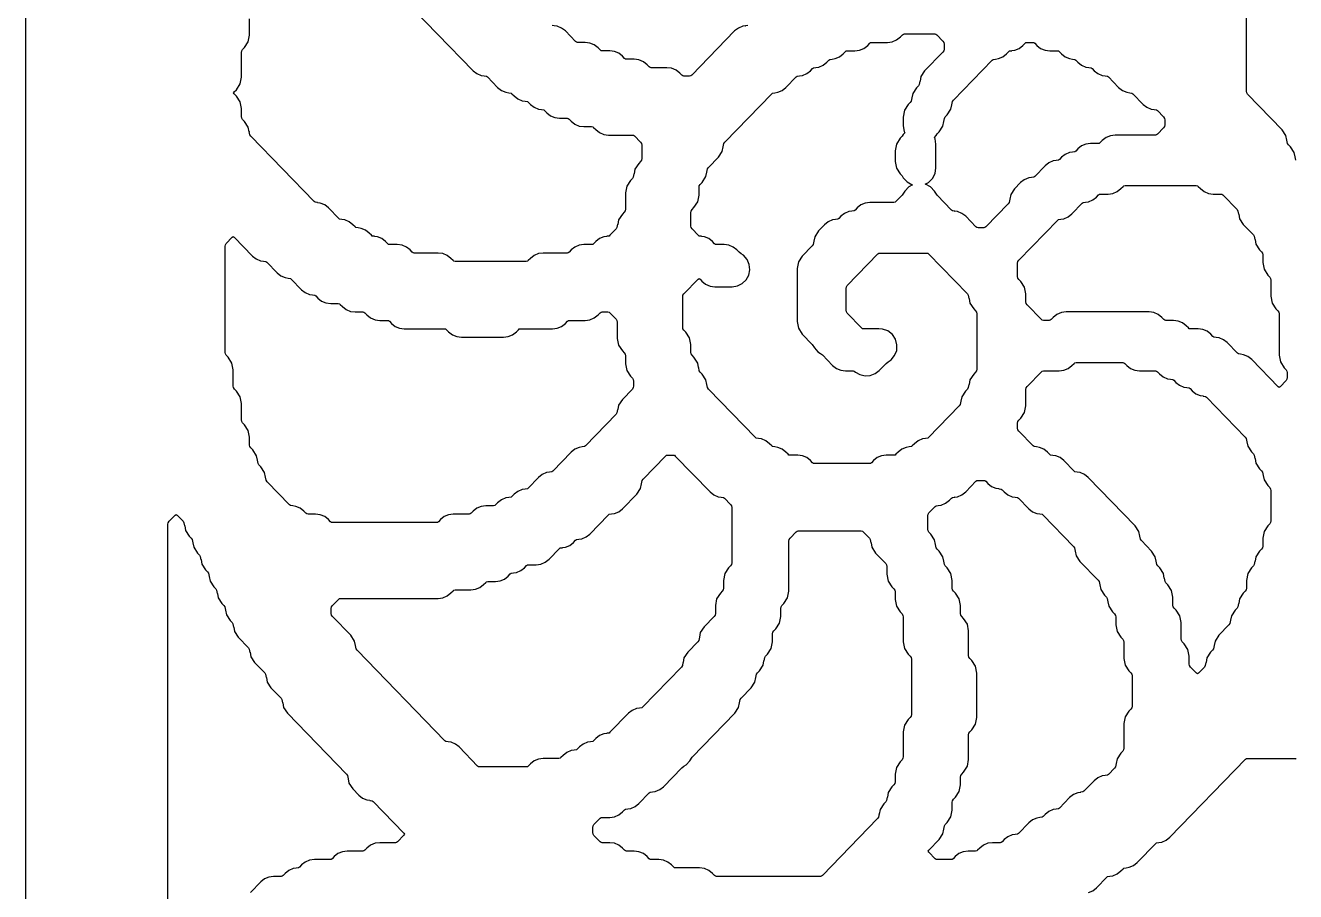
# Model space of a CAD drawing. Header units: millimetres. Extents: x 10 to 410, y 18 to 283.
# Drawn here: x 79 to 114.65, y 70.11 to 94.4 of the extents above; entities that cross this region are included whole.
import ezdxf

# ---------------------------------------------------------------- set-up
doc = ezdxf.new("R2010")
doc.units = ezdxf.units.MM
doc.layers.add('CUT', color=1, linetype='Continuous')

msp = doc.modelspace()

# ---------------------------------------------------------------- linework, layer by layer
at = {"layer": 'CUT'}
for points in [[(121.134, 21), (129.134, 21), (129.134, 24), (142.2679, 24), (142.2679, 144), (129.134, 144), (129.134, 147), (121.134, 147), (121.134, 144), (100.134, 144), (100.134, 147), (92.134, 147), (92.134, 144), (79, 144), (79, 24), (92.134, 24), (92.134, 21), (100.134, 21), (100.134, 24), (121.134, 24)], [(97.4476, 85.9386), (97.4476, 86.7871), (97.4564, 86.8319), (97.4813, 86.8701), (97.8784, 87.2792), (97.9063, 87.3), (97.9342, 87.2792), (97.9883, 87.2235), (98.0928, 87.1412), (98.2153, 87.0894), (98.3471, 87.0717), (98.8333, 87.0717), (98.9832, 87.0947), (99.1194, 87.1617), (99.2292, 87.2664), (99.3025, 87.3992), (99.3327, 87.5478), (99.3169, 87.6987), (99.2565, 87.8379), (99.1572, 87.9526), (99.086, 87.9965), (99.0297, 88.0408), (98.9709, 88.1014), (98.8664, 88.1837), (98.7439, 88.2355), (98.6121, 88.2532), (98.3983, 88.2532), (98.3667, 88.2574), (98.3417, 88.2771), (98.2829, 88.3377), (98.1784, 88.42), (98.0559, 88.4718), (97.9725, 88.483), (97.9728, 88.485), (97.9081, 88.4937), (97.883, 88.5134), (97.7106, 88.6911), (97.6857, 88.7293), (97.677, 88.774), (97.677, 89.15), (97.6857, 89.1948), (97.7106, 89.233), (97.7651, 89.2891), (97.8697, 89.4495), (97.9063, 89.6373), (97.9063, 89.8589), (97.915, 89.9036), (97.9399, 89.9418), (97.9944, 89.998), (98.099, 90.1583), (98.1236, 90.2846), (98.1264, 90.284), (98.1444, 90.3762), (98.1693, 90.4144), (98.4531, 90.7068), (98.5576, 90.8672), (98.5823, 90.9934), (98.585, 90.9929), (98.603, 91.0851), (98.6279, 91.1233), (99.947, 92.4824), (99.972, 92.5021), (100.0367, 92.5108), (100.0365, 92.5128), (100.1199, 92.524), (100.2424, 92.5758), (100.3469, 92.6581), (100.635, 92.9549), (100.66, 92.9747), (100.7247, 92.9833), (100.7244, 92.9854), (100.8079, 92.9966), (100.9304, 93.0484), (101.0349, 93.1307), (101.0936, 93.1912), (101.1187, 93.2109), (101.1834, 93.2196), (101.1831, 93.2217), (101.2665, 93.2329), (101.389, 93.2847), (101.4935, 93.367), (101.5523, 93.4275), (101.5773, 93.4472), (101.642, 93.4559), (101.6418, 93.458), (101.7252, 93.4692), (101.8477, 93.521), (101.9522, 93.6032), (102.0109, 93.6638), (102.036, 93.6835), (102.0676, 93.6878), (102.2813, 93.6878), (102.4132, 93.7055), (102.5356, 93.7573), (102.6401, 93.8395), (102.6989, 93.9001), (102.724, 93.9198), (102.7556, 93.9241), (103.1987, 93.9241), (103.3305, 93.9417), (103.453, 93.9936), (103.5575, 94.0758), (103.6162, 94.1364), (103.6413, 94.1561), (103.6729, 94.1603), (104.5234, 94.1603), (104.555, 94.1561), (104.5801, 94.1364), (104.7525, 93.9587), (104.7774, 93.9205), (104.7861, 93.8757), (104.7861, 93.7361), (104.7774, 93.6913), (104.7525, 93.6531), (104.2393, 93.1244), (104.1348, 92.964), (104.1102, 92.8378), (104.1074, 92.8383), (104.0894, 92.7462), (104.0645, 92.708), (104.01, 92.6518), (103.9055, 92.4915), (103.8808, 92.3652), (103.8781, 92.3658), (103.8601, 92.2736), (103.8352, 92.2354), (103.7807, 92.1792), (103.6761, 92.0189), (103.6395, 91.831), (103.6395, 91.5834), (103.6649, 91.4259), (103.6837, 91.3898), (103.638, 91.3395), (103.6058, 91.2902), (103.5514, 91.2341), (103.4468, 91.0737), (103.4102, 90.8859), (103.4102, 90.5825), (103.4468, 90.3946), (103.5514, 90.2343), (103.6058, 90.1781), (103.638, 90.1289), (103.7453, 90.0108), (103.8844, 89.9326), (103.9003, 89.9295), (103.7908, 89.8702), (103.6793, 89.7489), (103.6058, 89.6362), (103.4334, 89.4586), (103.4084, 89.4388), (103.3768, 89.4346), (102.7043, 89.4346), (102.5725, 89.4169), (102.45, 89.3651), (102.3455, 89.2828), (102.2868, 89.2223), (102.2617, 89.2026), (102.197, 89.1939), (102.1973, 89.1918), (102.1139, 89.1806), (101.9914, 89.1288), (101.8869, 89.0465), (101.8281, 88.986), (101.8031, 88.9663), (101.7384, 88.9576), (101.7386, 88.9555), (101.6552, 88.9443), (101.5327, 88.8925), (101.4282, 88.8103), (101.2581, 88.6349), (101.1535, 88.4746), (101.1289, 88.3483), (101.1261, 88.3489), (101.1081, 88.2567), (101.0832, 88.2185), (100.7994, 87.9261), (100.6949, 87.7657), (100.6582, 87.5778), (100.6582, 86.093), (100.6949, 85.9052), (100.7994, 85.7448), (101.0832, 85.4524), (101.148, 85.3531), (101.246, 85.2427), (101.314, 85.2011), (101.3695, 85.1575), (101.6576, 84.8606), (101.7621, 84.7784), (101.8845, 84.7265), (102.0164, 84.7089), (102.2301, 84.7089), (102.2617, 84.7046), (102.2962, 84.6775), (102.4231, 84.6048), (102.5656, 84.5719), (102.7114, 84.5817), (102.8483, 84.6332), (102.9643, 84.7221), (103.1576, 84.9212), (103.2119, 84.964), (103.2952, 85.0162), (103.3966, 85.1387), (103.4544, 85.2868), (103.4628, 85.4456), (103.4208, 85.599), (103.3329, 85.7315), (103.2077, 85.8297), (103.0581, 85.8836), (102.9515, 85.8864), (102.9515, 85.8903), (102.5262, 85.8903), (102.4946, 85.8945), (102.4696, 85.9143), (102.0678, 86.3282), (102.0429, 86.3664), (102.0342, 86.4112), (102.0342, 87.0234), (102.0429, 87.0682), (102.0678, 87.1064), (102.9282, 87.9929), (102.9533, 88.0126), (102.9849, 88.0169), (104.2941, 88.0169), (104.3257, 88.0126), (104.3507, 87.9929), (105.4405, 86.8701), (105.4654, 86.8319), (105.4834, 86.7397), (105.4861, 86.7403), (105.5107, 86.614), (105.6153, 86.4537), (105.6698, 86.3975), (105.6947, 86.3593), (105.7034, 86.3146), (105.7034, 84.7572), (105.6947, 84.7124), (105.6698, 84.6742), (105.6153, 84.6181), (105.5107, 84.4577), (105.4861, 84.3315), (105.4834, 84.332), (105.4654, 84.2398), (105.4405, 84.2016), (105.386, 84.1455), (105.2814, 83.9851), (105.2568, 83.8589), (105.254, 83.8594), (105.236, 83.7673), (105.2111, 83.7291), (104.3507, 82.8425), (104.3257, 82.8228), (104.261, 82.8141), (104.2612, 82.8121), (104.1778, 82.8009), (104.0553, 82.7491), (103.9508, 82.6668), (103.8921, 82.6062), (103.867, 82.5865), (103.8023, 82.5778), (103.8026, 82.5758), (103.7192, 82.5646), (103.5967, 82.5128), (103.4922, 82.4305), (103.4334, 82.37), (103.4084, 82.3502), (103.3768, 82.346), (103.163, 82.346), (103.0312, 82.3283), (102.9087, 82.2765), (102.8042, 82.1942), (102.7454, 82.1337), (102.7204, 82.1139), (102.6888, 82.1097), (101.1503, 82.1097), (101.1187, 82.1139), (101.0936, 82.1337), (101.0349, 82.1942), (100.9304, 82.2765), (100.8079, 82.3283), (100.6761, 82.346), (100.4623, 82.346), (100.4307, 82.3502), (100.4056, 82.37), (100.3469, 82.4305), (100.2424, 82.5128), (100.1199, 82.5646), (100.0365, 82.5758), (100.0367, 82.5778), (99.972, 82.5865), (99.947, 82.6062), (99.8882, 82.6668), (99.7837, 82.7491), (99.6612, 82.8009), (99.5778, 82.8121), (99.5781, 82.8141), (99.5134, 82.8228), (99.4883, 82.8425), (98.1693, 84.2016), (98.1444, 84.2398), (98.1264, 84.332), (98.1236, 84.3315), (98.099, 84.4577), (97.9944, 84.6181), (97.9399, 84.6742), (97.915, 84.7124), (97.897, 84.8046), (97.8943, 84.804), (97.8697, 84.9303), (97.7651, 85.0906), (97.7106, 85.1468), (97.6857, 85.185), (97.677, 85.2297), (97.677, 85.4513), (97.6403, 85.6392), (97.5358, 85.7995), (97.4813, 85.8556), (97.4564, 85.8938)], [(104.7495, 91.576), (104.7741, 91.7023), (104.7769, 91.7018), (104.7949, 91.7939), (104.8198, 91.8321), (104.8742, 91.8883), (104.9788, 92.0486), (105.0034, 92.1749), (105.0062, 92.1743), (105.0242, 92.2665), (105.0491, 92.3047), (106.1388, 93.4275), (106.1639, 93.4472), (106.2286, 93.4559), (106.2283, 93.458), (106.3117, 93.4692), (106.4342, 93.521), (106.5387, 93.6032), (106.5975, 93.6638), (106.6225, 93.6835), (106.6872, 93.6922), (106.687, 93.6943), (106.7704, 93.7055), (106.8929, 93.7573), (106.9974, 93.8395), (107.0561, 93.9001), (107.0812, 93.9198), (107.1128, 93.9241), (107.2753, 93.9241), (107.3069, 93.9198), (107.332, 93.9001), (107.3908, 93.8395), (107.4952, 93.7573), (107.6177, 93.7055), (107.7496, 93.6878), (107.9633, 93.6878), (107.9949, 93.6835), (108.02, 93.6638), (108.0787, 93.6032), (108.1832, 93.521), (108.3057, 93.4692), (108.3891, 93.458), (108.3889, 93.4559), (108.4536, 93.4472), (108.4786, 93.4275), (108.5374, 93.367), (108.6419, 93.2847), (108.7644, 93.2329), (108.8478, 93.2217), (108.8475, 93.2196), (108.9122, 93.2109), (108.9373, 93.1912), (108.996, 93.1307), (109.1005, 93.0484), (109.223, 92.9966), (109.3065, 92.9854), (109.3062, 92.9833), (109.3709, 92.9747), (109.3959, 92.9549), (109.684, 92.6581), (109.7885, 92.5758), (109.911, 92.524), (109.9944, 92.5128), (109.9942, 92.5108), (110.0589, 92.5021), (110.0839, 92.4824), (110.372, 92.1855), (110.4765, 92.1033), (110.599, 92.0514), (110.6824, 92.0402), (110.6821, 92.0382), (110.7468, 92.0295), (110.7719, 92.0098), (110.9443, 91.8321), (110.9692, 91.7939), (110.978, 91.7492), (110.978, 91.6095), (110.9692, 91.5647), (110.9443, 91.5265), (110.7719, 91.3489), (110.7468, 91.3291), (110.7152, 91.3249), (109.5842, 91.3249), (109.4524, 91.3072), (109.3299, 91.2554), (109.2254, 91.1731), (109.1666, 91.1126), (109.1416, 91.0928), (109.1099, 91.0886), (108.8962, 91.0886), (108.7644, 91.0709), (108.6419, 91.0191), (108.5374, 90.9368), (108.4786, 90.8763), (108.4536, 90.8566), (108.3889, 90.8479), (108.3891, 90.8458), (108.3057, 90.8346), (108.1832, 90.7828), (108.0787, 90.7006), (108.02, 90.64), (107.9949, 90.6203), (107.9302, 90.6116), (107.9305, 90.6095), (107.8471, 90.5983), (107.7246, 90.5465), (107.6201, 90.4643), (107.332, 90.1674), (107.3069, 90.1477), (107.2422, 90.139), (107.2425, 90.137), (107.1591, 90.1258), (107.0366, 90.074), (106.9321, 89.9917), (106.7619, 89.8164), (106.6574, 89.656), (106.6328, 89.5298), (106.63, 89.5303), (106.612, 89.4381), (106.5871, 89.3999), (105.956, 88.7497), (105.931, 88.73), (105.8994, 88.7257), (105.7368, 88.7257), (105.7052, 88.73), (105.6802, 88.7497), (105.3921, 89.0465), (105.2876, 89.1288), (105.1651, 89.1806), (105.0817, 89.1918), (105.0819, 89.1939), (105.0172, 89.2026), (104.9922, 89.2223), (104.5904, 89.6362), (104.517, 89.7489), (104.4055, 89.8702), (104.2606, 89.9487), (104.2551, 89.9496), (104.343, 89.992), (104.4576, 90.103), (104.5313, 90.2445), (104.5568, 90.402), (104.5568, 91.0664), (104.5313, 91.2239), (104.5125, 91.26), (104.5583, 91.3103), (104.5904, 91.3596), (104.6449, 91.4157)], [(106.8501, 87.7323), (106.8588, 87.7771), (106.8837, 87.8153), (107.9734, 88.9381), (107.9985, 88.9578), (108.0632, 88.9665), (108.0629, 88.9685), (108.1464, 88.9797), (108.2688, 89.0315), (108.3733, 89.1138), (108.6614, 89.4106), (108.6865, 89.4304), (108.7512, 89.439), (108.7509, 89.4411), (108.8343, 89.4523), (108.9568, 89.5041), (109.0613, 89.5864), (109.1201, 89.6469), (109.1451, 89.6666), (109.1767, 89.6709), (109.3905, 89.6709), (109.5223, 89.6886), (109.6448, 89.7404), (109.7493, 89.8227), (109.8081, 89.8832), (109.8331, 89.9029), (109.8647, 89.9072), (111.8619, 89.9072), (111.8935, 89.9029), (111.9185, 89.8832), (111.9773, 89.8227), (112.0818, 89.7404), (112.2043, 89.6886), (112.3361, 89.6709), (112.5499, 89.6709), (112.5815, 89.6666), (112.6065, 89.6469), (113.0083, 89.233), (113.0332, 89.1948), (113.0512, 89.1026), (113.0539, 89.1031), (113.0786, 88.9769), (113.1831, 88.8165), (113.4669, 88.5241), (113.4918, 88.4859), (113.5098, 88.3937), (113.5126, 88.3943), (113.5372, 88.268), (113.6418, 88.1077), (113.6963, 88.0515), (113.7212, 88.0133), (113.7299, 87.9686), (113.7299, 87.747), (113.7665, 87.5592), (113.8711, 87.3988), (113.9256, 87.3427), (113.9505, 87.3045), (113.9592, 87.2597), (113.9592, 86.8019), (113.9959, 86.614), (114.1004, 86.4537), (114.1549, 86.3975), (114.1798, 86.3593), (114.1886, 86.3146), (114.1886, 85.1479), (114.2252, 84.96), (114.3298, 84.7997), (114.3842, 84.7435), (114.4091, 84.7053), (114.4179, 84.6606), (114.4179, 84.5209), (114.4091, 84.4761), (114.3842, 84.4379), (114.2165, 84.2651), (114.1886, 84.2443), (114.1606, 84.2651), (113.4185, 85.0297), (113.314, 85.1119), (113.1916, 85.1637), (113.1081, 85.1749), (113.1084, 85.177), (113.0437, 85.1857), (113.0187, 85.2054), (112.7306, 85.5022), (112.6261, 85.5845), (112.5036, 85.6363), (112.4202, 85.6475), (112.4204, 85.6496), (112.3557, 85.6582), (112.3307, 85.678), (112.2719, 85.7385), (112.1674, 85.8208), (112.0449, 85.8726), (111.9131, 85.8903), (111.6993, 85.8903), (111.6677, 85.8945), (111.6427, 85.9143), (111.5839, 85.9748), (111.4794, 86.0571), (111.3569, 86.1089), (111.2251, 86.1266), (111.0114, 86.1266), (110.9798, 86.1308), (110.9547, 86.1505), (110.8959, 86.2111), (110.7914, 86.2934), (110.669, 86.3452), (110.5371, 86.3629), (108.2082, 86.3629), (108.0764, 86.3452), (107.9539, 86.2934), (107.8494, 86.2111), (107.7906, 86.1505), (107.7656, 86.1308), (107.734, 86.1266), (107.5714, 86.1266), (107.5398, 86.1308), (107.5148, 86.1505), (107.113, 86.5645), (107.0881, 86.6027), (107.0794, 86.6475), (107.0794, 86.869), (107.0428, 87.0569), (106.9382, 87.2172), (106.8837, 87.2734), (106.8588, 87.3116), (106.8501, 87.3563)], [(84.8626, 88.4607), (85.3753, 87.9324), (85.4798, 87.8501), (85.6023, 87.7983), (85.6857, 87.7871), (85.6854, 87.785), (85.7501, 87.7763), (85.7752, 87.7566), (86.0633, 87.4598), (86.1678, 87.3775), (86.2903, 87.3257), (86.3737, 87.3145), (86.3734, 87.3125), (86.4381, 87.3038), (86.4632, 87.2841), (86.7513, 86.9872), (86.8558, 86.9049), (86.9783, 86.8531), (87.0617, 86.8419), (87.0614, 86.8399), (87.1261, 86.8312), (87.1512, 86.8115), (87.2099, 86.7509), (87.3144, 86.6687), (87.4369, 86.6168), (87.5687, 86.5992), (87.7825, 86.5992), (87.8141, 86.5949), (87.8391, 86.5752), (87.8979, 86.5146), (88.0024, 86.4324), (88.1249, 86.3806), (88.2567, 86.3629), (88.4705, 86.3629), (88.5021, 86.3586), (88.5271, 86.3389), (88.5859, 86.2784), (88.6904, 86.1961), (88.8129, 86.1443), (88.9447, 86.1266), (89.1584, 86.1266), (89.1901, 86.1223), (89.2151, 86.1026), (89.2739, 86.0421), (89.3784, 85.9598), (89.5009, 85.908), (89.6327, 85.8903), (90.7637, 85.8903), (90.7953, 85.8861), (90.8204, 85.8663), (90.8792, 85.8058), (90.9837, 85.7235), (91.1061, 85.6717), (91.238, 85.654), (92.4203, 85.654), (92.5521, 85.6717), (92.6746, 85.7235), (92.7791, 85.8058), (92.8378, 85.8663), (92.8629, 85.8861), (92.8945, 85.8903), (93.7962, 85.8903), (93.928, 85.908), (94.0505, 85.9598), (94.155, 86.0421), (94.2138, 86.1026), (94.2388, 86.1223), (94.2704, 86.1266), (94.7135, 86.1266), (94.8454, 86.1443), (94.9678, 86.1961), (95.0723, 86.2784), (95.1311, 86.3389), (95.1562, 86.3586), (95.1878, 86.3629), (95.3503, 86.3629), (95.3819, 86.3586), (95.4069, 86.3389), (95.5794, 86.1612), (95.6043, 86.123), (95.613, 86.0783), (95.613, 85.6205), (95.6497, 85.4326), (95.7542, 85.2722), (95.8087, 85.2161), (95.8336, 85.1779), (95.8423, 85.1331), (95.8423, 84.9116), (95.879, 84.7237), (95.9835, 84.5634), (96.038, 84.5072), (96.0629, 84.469), (96.0717, 84.4243), (96.0717, 84.2846), (96.0629, 84.2398), (96.038, 84.2016), (95.7542, 83.9092), (95.6497, 83.7489), (95.625, 83.6226), (95.6223, 83.6231), (95.6043, 83.531), (95.5794, 83.4928), (94.719, 82.6062), (94.6939, 82.5865), (94.6292, 82.5778), (94.6295, 82.5758), (94.5461, 82.5646), (94.4236, 82.5128), (94.3191, 82.4305), (93.8017, 81.8974), (93.7766, 81.8777), (93.7119, 81.869), (93.7122, 81.8669), (93.6288, 81.8557), (93.5063, 81.8039), (93.4018, 81.7216), (93.1137, 81.4248), (93.0886, 81.4051), (93.0239, 81.3964), (93.0242, 81.3944), (92.9408, 81.3832), (92.8183, 81.3313), (92.7138, 81.2491), (92.655, 81.1885), (92.63, 81.1688), (92.5653, 81.1601), (92.5655, 81.1581), (92.4821, 81.1469), (92.3596, 81.0951), (92.2551, 81.0128), (92.1964, 80.9522), (92.1713, 80.9325), (92.1397, 80.9283), (91.9259, 80.9283), (91.7941, 80.9106), (91.6716, 80.8588), (91.5671, 80.7765), (91.5084, 80.7159), (91.4833, 80.6962), (91.4517, 80.692), (91.0086, 80.692), (90.8768, 80.6743), (90.7543, 80.6225), (90.6498, 80.5402), (90.5911, 80.4797), (90.566, 80.4599), (90.5344, 80.4557), (87.6199, 80.4557), (87.5883, 80.4599), (87.5633, 80.4797), (87.5045, 80.5402), (87.4, 80.6225), (87.2775, 80.6743), (87.1457, 80.692), (86.932, 80.692), (86.9004, 80.6962), (86.8753, 80.7159), (86.8165, 80.7765), (86.712, 80.8588), (86.5896, 80.9106), (86.5061, 80.9218), (86.5064, 80.9238), (86.4417, 80.9325), (86.4167, 80.9522), (85.7856, 81.6025), (85.7607, 81.6407), (85.7427, 81.7328), (85.7399, 81.7323), (85.7153, 81.8586), (85.6107, 82.0189), (85.5562, 82.075), (85.5313, 82.1132), (85.5134, 82.2054), (85.5106, 82.2049), (85.486, 82.3311), (85.3814, 82.4915), (85.3269, 82.5476), (85.302, 82.5858), (85.2933, 82.6306), (85.2933, 82.8521), (85.2566, 83.04), (85.1521, 83.2003), (85.0976, 83.2565), (85.0727, 83.2947), (85.0639, 83.3394), (85.0639, 83.7973), (85.0273, 83.9851), (84.9227, 84.1455), (84.8683, 84.2016), (84.8434, 84.2398), (84.8346, 84.2846), (84.8346, 84.7424), (84.798, 84.9303), (84.6934, 85.0906), (84.6389, 85.1468), (84.614, 85.185), (84.6053, 85.2297), (84.6053, 88.2049), (84.614, 88.2496), (84.6389, 88.2878), (84.8067, 88.4607), (84.8346, 88.4815)], [(108.4572, 84.9409), (108.4888, 84.9451), (109.7979, 84.9451), (109.8295, 84.9409), (109.8546, 84.9212), (109.9134, 84.8606), (110.0179, 84.7784), (110.1403, 84.7265), (110.2722, 84.7089), (110.7152, 84.7089), (110.7468, 84.7046), (110.7719, 84.6849), (110.8307, 84.6243), (110.9352, 84.5421), (111.0576, 84.4903), (111.1411, 84.4791), (111.1408, 84.477), (111.2055, 84.4683), (111.2306, 84.4486), (111.2893, 84.3881), (111.3938, 84.3058), (111.5163, 84.254), (111.5997, 84.2428), (111.5995, 84.2407), (111.6642, 84.232), (111.6892, 84.2123), (111.748, 84.1518), (111.8525, 84.0695), (111.975, 84.0177), (112.0584, 84.0065), (112.0581, 84.0044), (112.1228, 83.9958), (112.1479, 83.976), (113.2376, 82.8532), (113.2625, 82.815), (113.2805, 82.7229), (113.2833, 82.7234), (113.3079, 82.5971), (113.4124, 82.4368), (113.4669, 82.3807), (113.4918, 82.3425), (113.5098, 82.2503), (113.5126, 82.2508), (113.5372, 82.1246), (113.6418, 81.9642), (113.6963, 81.9081), (113.7212, 81.8699), (113.7391, 81.7777), (113.7419, 81.7782), (113.7665, 81.652), (113.8711, 81.4916), (113.9256, 81.4355), (113.9505, 81.3973), (113.9592, 81.3525), (113.9592, 80.504), (113.9505, 80.4592), (113.9256, 80.421), (113.8711, 80.3649), (113.7665, 80.2046), (113.7299, 80.0167), (113.7299, 79.7951), (113.7212, 79.7504), (113.6963, 79.7122), (113.6418, 79.656), (113.5372, 79.4957), (113.5126, 79.3694), (113.5098, 79.37), (113.4918, 79.2778), (113.4669, 79.2396), (113.4124, 79.1835), (113.3079, 79.0231), (113.2712, 78.8352), (113.2712, 78.6137), (113.2625, 78.5689), (113.2376, 78.5307), (113.1831, 78.4746), (113.0786, 78.3143), (113.0539, 78.188), (113.0512, 78.1885), (113.0332, 78.0964), (113.0083, 78.0582), (112.9538, 78.002), (112.8492, 77.8417), (112.8246, 77.7154), (112.8218, 77.716), (112.8039, 77.6238), (112.7789, 77.5856), (112.4951, 77.2932), (112.3906, 77.1328), (112.366, 77.0066), (112.3632, 77.0071), (112.3452, 76.9149), (112.3203, 76.8767), (112.2658, 76.8206), (112.1612, 76.6602), (112.1366, 76.534), (112.1339, 76.5345), (112.1159, 76.4424), (112.091, 76.4042), (111.9232, 76.2313), (111.8953, 76.2105), (111.8673, 76.2313), (111.6996, 76.4042), (111.6747, 76.4424), (111.6659, 76.4871), (111.6659, 76.7086), (111.6293, 76.8965), (111.5247, 77.0569), (111.4703, 77.113), (111.4454, 77.1512), (111.4366, 77.196), (111.4366, 77.6538), (111.4, 77.8417), (111.2954, 78.002), (111.2409, 78.0582), (111.216, 78.0964), (111.2073, 78.1411), (111.2073, 78.3627), (111.1707, 78.5505), (111.0661, 78.7109), (111.0116, 78.767), (110.9867, 78.8052), (110.9687, 78.8974), (110.9659, 78.8969), (110.9413, 79.0231), (110.8368, 79.1835), (110.7823, 79.2396), (110.7574, 79.2778), (110.7394, 79.37), (110.7366, 79.3694), (110.712, 79.4957), (110.6074, 79.656), (110.3236, 79.9485), (110.2987, 79.9867), (110.2807, 80.0788), (110.278, 80.0783), (110.2533, 80.2046), (110.1488, 80.3649), (108.832, 81.7216), (108.7275, 81.8039), (108.605, 81.8557), (108.5216, 81.8669), (108.5219, 81.869), (108.4572, 81.8777), (108.4321, 81.8974), (108.144, 82.1942), (108.0395, 82.2765), (107.917, 82.3283), (107.8336, 82.3395), (107.8339, 82.3415), (107.7692, 82.3502), (107.7441, 82.37), (107.6854, 82.4305), (107.5809, 82.5128), (107.4584, 82.5646), (107.3749, 82.5758), (107.3752, 82.5778), (107.3105, 82.5865), (107.2855, 82.6062), (106.8837, 83.0202), (106.8588, 83.0584), (106.8501, 83.1032), (106.8501, 83.2428), (106.8588, 83.2876), (106.8837, 83.3258), (106.9382, 83.3819), (107.0428, 83.5423), (107.0794, 83.7302), (107.0794, 84.188), (107.0881, 84.2327), (107.113, 84.2709), (107.5148, 84.6849), (107.5398, 84.7046), (107.5714, 84.7089), (108.0145, 84.7089), (108.1464, 84.7265), (108.2688, 84.7784), (108.3733, 84.8606), (108.4321, 84.9212)], [(91.7573, 78.6349), (91.8617, 78.7172), (91.9205, 78.7777), (91.9456, 78.7974), (91.9772, 78.8017), (92.1909, 78.8017), (92.3227, 78.8194), (92.4452, 78.8712), (92.5497, 78.9535), (92.6085, 79.014), (92.6336, 79.0337), (92.6983, 79.0424), (92.698, 79.0445), (92.7814, 79.0557), (92.9039, 79.1075), (93.0084, 79.1897), (93.0672, 79.2503), (93.0922, 79.27), (93.1238, 79.2743), (93.3376, 79.2743), (93.4694, 79.2919), (93.5919, 79.3438), (93.6964, 79.426), (93.9845, 79.7229), (94.0095, 79.7426), (94.0742, 79.7513), (94.0739, 79.7533), (94.1574, 79.7645), (94.2799, 79.8163), (94.3844, 79.8986), (94.4431, 79.9592), (94.4682, 79.9789), (94.5329, 79.9876), (94.5326, 79.9896), (94.616, 80.0008), (94.7385, 80.0526), (94.843, 80.1349), (95.3604, 80.668), (95.3855, 80.6877), (95.4502, 80.6964), (95.4499, 80.6985), (95.5333, 80.7097), (95.6558, 80.7615), (95.7603, 80.8438), (96.1598, 81.2554), (96.2644, 81.4157), (96.289, 81.542), (96.2918, 81.5414), (96.3097, 81.6336), (96.3346, 81.6718), (96.9657, 82.322), (96.9908, 82.3418), (97.0224, 82.346), (97.1849, 82.346), (97.2165, 82.3418), (97.2416, 82.322), (98.2176, 81.3163), (98.3221, 81.2341), (98.4446, 81.1822), (98.5281, 81.1711), (98.5278, 81.169), (98.5925, 81.1603), (98.6175, 81.1406), (98.79, 80.9629), (98.8149, 80.9247), (98.8236, 80.88), (98.8236, 79.3226), (98.8149, 79.2778), (98.79, 79.2396), (98.7355, 79.1835), (98.6309, 79.0231), (98.5943, 78.8352), (98.5943, 78.6137), (98.5855, 78.5689), (98.5606, 78.5307), (98.5062, 78.4746), (98.4016, 78.3143), (98.3649, 78.1264), (98.3649, 77.9048), (98.3562, 77.8601), (98.3313, 77.8219), (98.0475, 77.5295), (97.9429, 77.3691), (97.9183, 77.2429), (97.9155, 77.2434), (97.8976, 77.1512), (97.8727, 77.113), (97.5888, 76.8206), (97.4843, 76.6602), (97.4597, 76.534), (97.4569, 76.5345), (97.4389, 76.4424), (97.414, 76.4042), (96.3243, 75.2813), (96.2992, 75.2616), (96.2345, 75.2529), (96.2348, 75.2509), (96.1514, 75.2397), (96.0289, 75.1879), (95.9244, 75.1056), (95.4069, 74.5725), (95.3819, 74.5528), (95.3172, 74.5441), (95.3175, 74.542), (95.234, 74.5308), (95.1116, 74.479), (95.0071, 74.3968), (94.9483, 74.3362), (94.9232, 74.3165), (94.8585, 74.3078), (94.8588, 74.3057), (94.7754, 74.2945), (94.6529, 74.2427), (94.5484, 74.1605), (94.4896, 74.0999), (94.4646, 74.0802), (94.3999, 74.0715), (94.4002, 74.0695), (94.3167, 74.0583), (94.1942, 74.0064), (94.0898, 73.9242), (94.031, 73.8636), (94.0059, 73.8439), (93.9743, 73.8397), (93.5312, 73.8397), (93.3994, 73.822), (93.2769, 73.7702), (93.1724, 73.6879), (93.1137, 73.6273), (93.0886, 73.6076), (93.057, 73.6034), (91.7478, 73.6034), (91.7162, 73.6076), (91.6912, 73.6273), (91.1738, 74.1605), (91.0693, 74.2427), (90.9468, 74.2945), (90.8634, 74.3057), (90.8636, 74.3078), (90.7989, 74.3165), (90.7739, 74.3362), (88.3082, 76.8767), (88.2833, 76.9149), (88.2653, 77.0071), (88.2625, 77.0066), (88.2379, 77.1328), (88.1333, 77.2932), (87.6202, 77.8219), (87.5953, 77.8601), (87.5866, 77.9048), (87.5866, 78.0445), (87.5953, 78.0893), (87.6202, 78.1275), (87.7926, 78.3051), (87.8177, 78.3249), (87.8493, 78.3291), (90.5856, 78.3291), (90.7175, 78.3468), (90.8399, 78.3986), (90.9444, 78.4809), (91.0032, 78.5414), (91.0283, 78.5612), (91.0599, 78.5654), (91.503, 78.5654), (91.6348, 78.5831)], [(105.0154, 72.6099), (105.0242, 72.6547), (105.0491, 72.6929), (105.1036, 72.749), (105.2081, 72.9094), (105.2448, 73.0973), (105.2448, 73.3188), (105.2535, 73.3635), (105.2784, 73.4018), (105.3329, 73.4579), (105.4375, 73.6182), (105.4741, 73.8061), (105.4741, 74.5002), (105.4828, 74.545), (105.5077, 74.5832), (105.5622, 74.6393), (105.6668, 74.7997), (105.7034, 74.9876), (105.7034, 76.2361), (105.6668, 76.424), (105.5622, 76.5843), (105.5077, 76.6404), (105.4828, 76.6786), (105.4741, 76.7234), (105.4741, 77.4175), (105.4375, 77.6054), (105.3329, 77.7657), (105.2784, 77.8219), (105.2535, 77.8601), (105.2448, 77.9048), (105.2448, 78.1264), (105.2081, 78.3143), (105.1036, 78.4746), (105.0491, 78.5307), (105.0242, 78.5689), (105.0154, 78.6137), (105.0154, 78.8352), (104.9788, 79.0231), (104.8742, 79.1835), (104.8198, 79.2396), (104.7949, 79.2778), (104.7769, 79.37), (104.7741, 79.3694), (104.7495, 79.4957), (104.6449, 79.656), (104.5904, 79.7122), (104.5655, 79.7504), (104.5475, 79.8425), (104.5448, 79.842), (104.5202, 79.9683), (104.4156, 80.1286), (104.3611, 80.1847), (104.3362, 80.2229), (104.3275, 80.2677), (104.3275, 80.6437), (104.3362, 80.6884), (104.3611, 80.7266), (104.5335, 80.9043), (104.5586, 80.924), (104.6233, 80.9327), (104.623, 80.9348), (104.7064, 80.946), (104.8289, 80.9978), (104.9334, 81.08), (104.9922, 81.1406), (105.0172, 81.1603), (105.0819, 81.169), (105.0817, 81.1711), (105.1651, 81.1822), (105.2876, 81.2341), (105.3921, 81.3163), (105.6802, 81.6132), (105.7052, 81.6329), (105.7368, 81.6371), (105.8994, 81.6371), (105.931, 81.6329), (105.956, 81.6132), (106.0148, 81.5526), (106.1193, 81.4703), (106.2418, 81.4185), (106.3252, 81.4073), (106.3249, 81.4053), (106.3896, 81.3966), (106.4147, 81.3769), (106.4734, 81.3163), (106.5779, 81.2341), (106.7004, 81.1822), (106.7838, 81.1711), (106.7836, 81.169), (106.8483, 81.1603), (106.8733, 81.1406), (107.1614, 80.8438), (107.2659, 80.7615), (107.3884, 80.7097), (107.4718, 80.6985), (107.4716, 80.6964), (107.5363, 80.6877), (107.5613, 80.668), (108.4217, 79.7815), (108.4466, 79.7433), (108.4646, 79.6511), (108.4674, 79.6517), (108.492, 79.5254), (108.5966, 79.3651), (109.1097, 78.8363), (109.1346, 78.7981), (109.1526, 78.706), (109.1554, 78.7065), (109.18, 78.5803), (109.2845, 78.4199), (109.339, 78.3638), (109.3639, 78.3256), (109.3819, 78.2334), (109.3847, 78.2339), (109.4093, 78.1077), (109.5139, 77.9473), (109.5684, 77.8912), (109.5933, 77.853), (109.602, 77.8082), (109.602, 77.5867), (109.6386, 77.3988), (109.7432, 77.2385), (109.7977, 77.1823), (109.8226, 77.1441), (109.8313, 77.0994), (109.8313, 76.6416), (109.868, 76.4537), (109.9725, 76.2933), (110.027, 76.2372), (110.0519, 76.199), (110.0607, 76.1542), (110.0607, 75.3057), (110.0519, 75.2609), (110.027, 75.2227), (109.9725, 75.1666), (109.868, 75.0062), (109.8313, 74.8184), (109.8313, 74.1243), (109.8226, 74.0795), (109.7977, 74.0413), (109.7432, 73.9851), (109.6386, 73.8248), (109.614, 73.6985), (109.6112, 73.6991), (109.5933, 73.6069), (109.5684, 73.5687), (109.3959, 73.3911), (109.3709, 73.3713), (109.3062, 73.3626), (109.3065, 73.3606), (109.223, 73.3494), (109.1005, 73.2976), (108.996, 73.2153), (108.7079, 72.9185), (108.6829, 72.8988), (108.6182, 72.8901), (108.6185, 72.888), (108.535, 72.8768), (108.4126, 72.825), (108.3081, 72.7427), (108.02, 72.4459), (107.9949, 72.4262), (107.9302, 72.4175), (107.9305, 72.4154), (107.8471, 72.4043), (107.7246, 72.3524), (107.6201, 72.2702), (107.5613, 72.2096), (107.5363, 72.1899), (107.4716, 72.1812), (107.4718, 72.1792), (107.3884, 72.168), (107.2659, 72.1162), (107.1614, 72.0339), (106.8733, 71.737), (106.8483, 71.7173), (106.7836, 71.7086), (106.7838, 71.7066), (106.7004, 71.6954), (106.5779, 71.6436), (106.4734, 71.5613), (106.4147, 71.5008), (106.3896, 71.481), (106.358, 71.4768), (106.1443, 71.4768), (106.0124, 71.4591), (105.89, 71.4073), (105.7855, 71.325), (105.7267, 71.2645), (105.7016, 71.2447), (105.67, 71.2405), (105.4563, 71.2405), (105.3245, 71.2228), (105.202, 71.171), (105.0975, 71.0887), (105.0387, 71.0282), (105.0137, 71.0085), (104.9821, 71.0042), (104.5902, 71.0042), (104.5586, 71.0085), (104.5335, 71.0282), (104.3543, 71.2128), (104.3347, 71.2405), (104.3543, 71.2682), (104.6449, 71.5676), (104.7495, 71.7279), (104.7741, 71.8542), (104.7769, 71.8537), (104.7949, 71.9458), (104.8198, 71.984), (104.8742, 72.0402), (104.9788, 72.2005), (105.0154, 72.3884)], [(96.1145, 72.4914), (96.219, 72.5737), (96.5071, 72.8705), (96.5321, 72.8903), (96.5968, 72.899), (96.5966, 72.901), (96.68, 72.9122), (96.8025, 72.964), (96.907, 73.0463), (97.4244, 73.5794), (97.4798, 73.6231), (97.5478, 73.6646), (97.6459, 73.775), (97.7106, 73.8743), (98.9117, 75.1119), (99.0163, 75.2722), (99.0409, 75.3985), (99.0437, 75.398), (99.0617, 75.4901), (99.0866, 75.5283), (99.3704, 75.8208), (99.4749, 75.9811), (99.4996, 76.1074), (99.5023, 76.1068), (99.5203, 76.199), (99.5452, 76.2372), (99.5997, 76.2933), (99.7043, 76.4537), (99.7289, 76.5799), (99.7317, 76.5794), (99.7496, 76.6716), (99.7746, 76.7098), (99.829, 76.7659), (99.9336, 76.9263), (99.9702, 77.1141), (99.9702, 77.3357), (99.979, 77.3804), (100.0039, 77.4186), (100.0584, 77.4748), (100.1629, 77.6351), (100.1996, 77.823), (100.1996, 78.0445), (100.2083, 78.0893), (100.2332, 78.1275), (100.2877, 78.1836), (100.3923, 78.344), (100.4289, 78.5319), (100.4289, 79.9348), (100.4376, 79.9796), (100.4625, 80.0178), (100.635, 80.1954), (100.66, 80.2152), (100.6916, 80.2194), (102.4594, 80.2194), (102.4911, 80.2152), (102.5161, 80.1954), (102.6885, 80.0178), (102.7134, 79.9796), (102.7314, 79.8874), (102.7342, 79.888), (102.7588, 79.7617), (102.8634, 79.6013), (103.1472, 79.3089), (103.1721, 79.2707), (103.1808, 79.226), (103.1808, 79.0044), (103.2175, 78.8165), (103.322, 78.6562), (103.3765, 78.6001), (103.4014, 78.5619), (103.4102, 78.5171), (103.4102, 78.2956), (103.4468, 78.1077), (103.5514, 77.9473), (103.6058, 77.8912), (103.6308, 77.853), (103.6395, 77.8082), (103.6395, 77.1141), (103.6761, 76.9263), (103.7807, 76.7659), (103.8352, 76.7098), (103.8601, 76.6716), (103.8688, 76.6268), (103.8688, 75.0694), (103.8601, 75.0246), (103.8352, 74.9864), (103.7807, 74.9303), (103.6761, 74.77), (103.6395, 74.5821), (103.6395, 73.888), (103.6308, 73.8432), (103.6058, 73.805), (103.5514, 73.7489), (103.4468, 73.5885), (103.4102, 73.4006), (103.4102, 73.1791), (103.4014, 73.1343), (103.3765, 73.0961), (103.322, 73.04), (103.2175, 72.8797), (103.1928, 72.7534), (103.1901, 72.7539), (103.1721, 72.6618), (103.1472, 72.6236), (103.0927, 72.5674), (102.9881, 72.4071), (102.9635, 72.2808), (102.9607, 72.2814), (102.9428, 72.1892), (102.9179, 72.151), (101.3695, 70.5556), (101.3444, 70.5359), (101.3128, 70.5316), (98.3983, 70.5316), (98.3667, 70.5359), (98.3417, 70.5556), (98.2829, 70.6162), (98.1784, 70.6984), (98.0559, 70.7502), (97.9241, 70.7679), (97.2517, 70.7679), (97.2201, 70.7722), (97.1951, 70.7919), (97.1363, 70.8524), (97.0318, 70.9347), (96.9093, 70.9865), (96.7775, 71.0042), (96.5637, 71.0042), (96.5321, 71.0085), (96.5071, 71.0282), (96.4483, 71.0887), (96.3438, 71.171), (96.2213, 71.2228), (96.0895, 71.2405), (95.8757, 71.2405), (95.8441, 71.2447), (95.8191, 71.2645), (95.7603, 71.325), (95.6558, 71.4073), (95.5333, 71.4591), (95.4015, 71.4768), (95.1878, 71.4768), (95.1562, 71.481), (95.1311, 71.5008), (94.9587, 71.6784), (94.9338, 71.7166), (94.925, 71.7614), (94.925, 71.9011), (94.9338, 71.9458), (94.9587, 71.984), (95.1311, 72.1617), (95.1562, 72.1814), (95.1878, 72.1857), (95.4015, 72.1857), (95.5333, 72.2033), (95.6558, 72.2552), (95.7603, 72.3374), (95.8191, 72.398), (95.8441, 72.4177), (95.9088, 72.4264), (95.9086, 72.4284), (95.992, 72.4396)]]:
    msp.add_lwpolyline(points, close=True, dxfattribs=at)
for points in [[(89.5624, 95.1963), (91.5671, 93.1307), (91.6716, 93.0484), (91.7941, 92.9966), (91.8776, 92.9854), (91.8773, 92.9833), (91.942, 92.9747), (91.967, 92.9549), (92.2551, 92.6581), (92.3596, 92.5758), (92.4821, 92.524), (92.5655, 92.5128), (92.5653, 92.5108), (92.63, 92.5021), (92.655, 92.4824), (92.7138, 92.4218), (92.8183, 92.3395), (92.9408, 92.2877), (93.0242, 92.2765), (93.0239, 92.2745), (93.0886, 92.2658), (93.1137, 92.2461), (93.1724, 92.1855), (93.2769, 92.1033), (93.3994, 92.0514), (93.4828, 92.0402), (93.4826, 92.0382), (93.5473, 92.0295), (93.5723, 92.0098), (93.6311, 91.9492), (93.7356, 91.867), (93.8581, 91.8152), (93.9899, 91.7975), (94.2037, 91.7975), (94.2353, 91.7932), (94.2603, 91.7735), (94.3191, 91.713), (94.4236, 91.6307), (94.5461, 91.5789), (94.6779, 91.5612), (94.8916, 91.5612), (94.9232, 91.5569), (94.9483, 91.5372), (95.0071, 91.4767), (95.1116, 91.3944), (95.234, 91.3426), (95.3659, 91.3249), (96.0383, 91.3249), (96.0699, 91.3207), (96.0949, 91.3009), (96.2674, 91.1233), (96.2923, 91.0851), (96.301, 91.0403), (96.301, 90.6643), (96.2923, 90.6196), (96.2674, 90.5814), (96.2129, 90.5252), (96.1083, 90.3649), (96.0837, 90.2386), (96.0809, 90.2392), (96.0629, 90.147), (96.038, 90.1088), (95.9835, 90.0527), (95.879, 89.8923), (95.8423, 89.7044), (95.8423, 89.2466), (95.8336, 89.2019), (95.8087, 89.1637), (95.7542, 89.1075), (95.6497, 88.9472), (95.625, 88.8209), (95.6223, 88.8215), (95.6043, 88.7293), (95.5794, 88.6911), (95.4069, 88.5134), (95.3819, 88.4937), (95.3172, 88.485), (95.3175, 88.483), (95.234, 88.4718), (95.1116, 88.42), (95.0071, 88.3377), (94.9483, 88.2771), (94.9232, 88.2574), (94.8916, 88.2532), (94.6779, 88.2532), (94.5461, 88.2355), (94.4236, 88.1837), (94.3191, 88.1014), (94.2603, 88.0408), (94.2353, 88.0211), (94.2037, 88.0169), (93.5312, 88.0169), (93.3994, 87.9992), (93.2769, 87.9474), (93.1724, 87.8651), (93.1137, 87.8046), (93.0886, 87.7848), (93.057, 87.7806), (91.0599, 87.7806), (91.0283, 87.7848), (91.0032, 87.8046), (90.9444, 87.8651), (90.8399, 87.9474), (90.7175, 87.9992), (90.5856, 88.0169), (89.9132, 88.0169), (89.8816, 88.0211), (89.8566, 88.0408), (89.7978, 88.1014), (89.6933, 88.1837), (89.5708, 88.2355), (89.439, 88.2532), (89.2252, 88.2532), (89.1936, 88.2574), (89.1686, 88.2771), (89.1098, 88.3377), (89.0053, 88.42), (88.8828, 88.4718), (88.7994, 88.483), (88.7997, 88.485), (88.735, 88.4937), (88.7099, 88.5134), (88.6512, 88.574), (88.5467, 88.6562), (88.4242, 88.7081), (88.3408, 88.7192), (88.341, 88.7213), (88.2763, 88.73), (88.2513, 88.7497), (88.1925, 88.8103), (88.088, 88.8925), (87.9655, 88.9443), (87.8821, 88.9555), (87.8824, 88.9576), (87.8177, 88.9663), (87.7926, 88.986), (87.5045, 89.2828), (87.4, 89.3651), (87.2775, 89.4169), (87.1941, 89.4281), (87.1944, 89.4302), (87.1297, 89.4388), (87.1046, 89.4586), (85.3269, 91.2902), (85.302, 91.3284), (85.284, 91.4206), (85.2813, 91.4201), (85.2566, 91.5463), (85.1521, 91.7067), (85.0976, 91.7628), (85.0727, 91.801), (85.0639, 91.8458), (85.0639, 92.0673), (85.0273, 92.2552), (84.9227, 92.4155), (84.8615, 92.4786), (84.8419, 92.5063), (84.8615, 92.534), (84.9227, 92.5971), (85.0273, 92.7575), (85.0639, 92.9454), (85.0639, 93.6395), (85.0727, 93.6842), (85.0976, 93.7224), (85.1521, 93.7786), (85.2566, 93.9389), (85.2933, 94.1268), (85.2933, 94.5846)], [(114.6559, 90.6196), (114.638, 90.7117), (114.6352, 90.7112), (114.6106, 90.8375), (114.506, 90.9978), (114.4515, 91.0539), (114.4266, 91.0921), (114.4086, 91.1843), (114.4059, 91.1838), (114.3812, 91.31), (114.2767, 91.4704), (113.3049, 92.4717), (113.28, 92.5099), (113.2712, 92.5546), (113.2712, 95.2935)], [(99.2805, 94.4009), (99.2158, 94.3922), (99.216, 94.3901), (99.1326, 94.3789), (99.0101, 94.3271), (98.9056, 94.2449), (97.7002, 93.0029), (97.6752, 92.9831), (97.6436, 92.9789), (97.481, 92.9789), (97.4494, 92.9831), (97.4244, 93.0029), (97.3656, 93.0634), (97.2611, 93.1457), (97.1386, 93.1975), (97.0068, 93.2152), (96.5637, 93.2152), (96.5321, 93.2194), (96.5071, 93.2392), (96.4483, 93.2997), (96.3438, 93.382), (96.2213, 93.4338), (96.0895, 93.4515), (95.8757, 93.4515), (95.8441, 93.4557), (95.8191, 93.4754), (95.7603, 93.536), (95.6558, 93.6183), (95.5333, 93.6701), (95.4015, 93.6878), (95.1878, 93.6878), (95.1562, 93.692), (95.1311, 93.7117), (95.0723, 93.7723), (94.9678, 93.8546), (94.8454, 93.9064), (94.7135, 93.9241), (94.4998, 93.9241), (94.4682, 93.9283), (94.4431, 93.948), (94.155, 94.2449), (94.0505, 94.3271), (93.928, 94.3789), (93.8446, 94.3901), (93.8449, 94.3922), (93.7802, 94.4009)], [(83, 68.6897), (83, 80.4074), (83.0087, 80.4522), (83.0336, 80.4904), (83.2014, 80.6632), (83.2293, 80.684), (83.2573, 80.6632), (83.425, 80.4904), (83.4499, 80.4522), (83.4679, 80.36), (83.4707, 80.3605), (83.4953, 80.2343), (83.5999, 80.0739), (83.6543, 80.0178), (83.6793, 79.9796), (83.6972, 79.8874), (83.7, 79.888), (83.7246, 79.7617), (83.8292, 79.6013), (83.8837, 79.5452), (83.9086, 79.507), (83.9266, 79.4148), (83.9293, 79.4154), (83.954, 79.2891), (84.0585, 79.1288), (84.113, 79.0726), (84.1379, 79.0344), (84.1559, 78.9423), (84.1587, 78.9428), (84.1833, 78.8165), (84.2878, 78.6562), (84.3423, 78.6001), (84.3672, 78.5619), (84.3852, 78.4697), (84.388, 78.4702), (84.4126, 78.344), (84.5172, 78.1836), (84.5717, 78.1275), (84.5966, 78.0893), (84.6145, 77.9971), (84.6173, 77.9977), (84.6419, 77.8714), (84.7465, 77.7111), (84.801, 77.6549), (84.8259, 77.6167), (84.8439, 77.5245), (84.8466, 77.5251), (84.8713, 77.3988), (84.9758, 77.2385), (85.2596, 76.9461), (85.2845, 76.9079), (85.3025, 76.8157), (85.3053, 76.8162), (85.3299, 76.69), (85.4345, 76.5296), (85.7183, 76.2372), (85.7432, 76.199), (85.7612, 76.1068), (85.764, 76.1074), (85.7886, 75.9811), (85.8931, 75.8208), (86.1769, 75.5283), (86.2019, 75.4901), (86.2198, 75.398), (86.2226, 75.3985), (86.2472, 75.2722), (86.3518, 75.1119), (88.0116, 73.4018), (88.0365, 73.3635), (88.0545, 73.2714), (88.0572, 73.2719), (88.0819, 73.1457), (88.1864, 72.9853), (88.3566, 72.81), (88.4611, 72.7277), (88.5835, 72.6759), (88.667, 72.6647), (88.6667, 72.6627), (88.7314, 72.654), (88.7564, 72.6343), (89.6236, 71.7408), (89.6432, 71.7131), (89.6236, 71.6854), (89.4444, 71.5008), (89.4194, 71.481), (89.3878, 71.4768), (88.9447, 71.4768), (88.8129, 71.4591), (88.6904, 71.4073), (88.5859, 71.325), (88.5271, 71.2645), (88.5021, 71.2447), (88.4705, 71.2405), (88.0274, 71.2405), (87.8956, 71.2228), (87.7731, 71.171), (87.6686, 71.0887), (87.6098, 71.0282), (87.5848, 71.0085), (87.5532, 71.0042), (87.1101, 71.0042), (86.9783, 70.9865), (86.8558, 70.9347), (86.7513, 70.8524), (86.6925, 70.7919), (86.6674, 70.7722), (86.6027, 70.7635), (86.603, 70.7614), (86.5196, 70.7502), (86.3971, 70.6984), (86.2926, 70.6162), (86.2338, 70.5556), (86.2088, 70.5359), (86.1772, 70.5316), (85.9634, 70.5316), (85.8316, 70.514), (85.7091, 70.4621), (85.6046, 70.3799), (85.3165, 70.083)], [(108.8343, 70.0768), (108.9568, 70.1286), (109.0613, 70.2108), (109.3494, 70.5077), (109.3745, 70.5274), (109.4392, 70.5361), (109.4389, 70.5381), (109.5223, 70.5493), (109.6448, 70.6011), (109.7493, 70.6834), (109.8081, 70.744), (109.8331, 70.7637), (109.8978, 70.7724), (109.8976, 70.7744), (109.981, 70.7856), (110.1035, 70.8374), (110.208, 70.9197), (110.7254, 71.4528), (110.7504, 71.4726), (110.8151, 71.4812), (110.8149, 71.4833), (110.8983, 71.4945), (111.0208, 71.5463), (111.1253, 71.6286), (113.248, 73.8157), (113.273, 73.8354), (113.3046, 73.8397), (114.6138, 73.8397), (114.6454, 73.8354), (114.6705, 73.8157)]]:
    msp.add_lwpolyline(points, dxfattribs=at)

doc.saveas('drawing.dxf')
